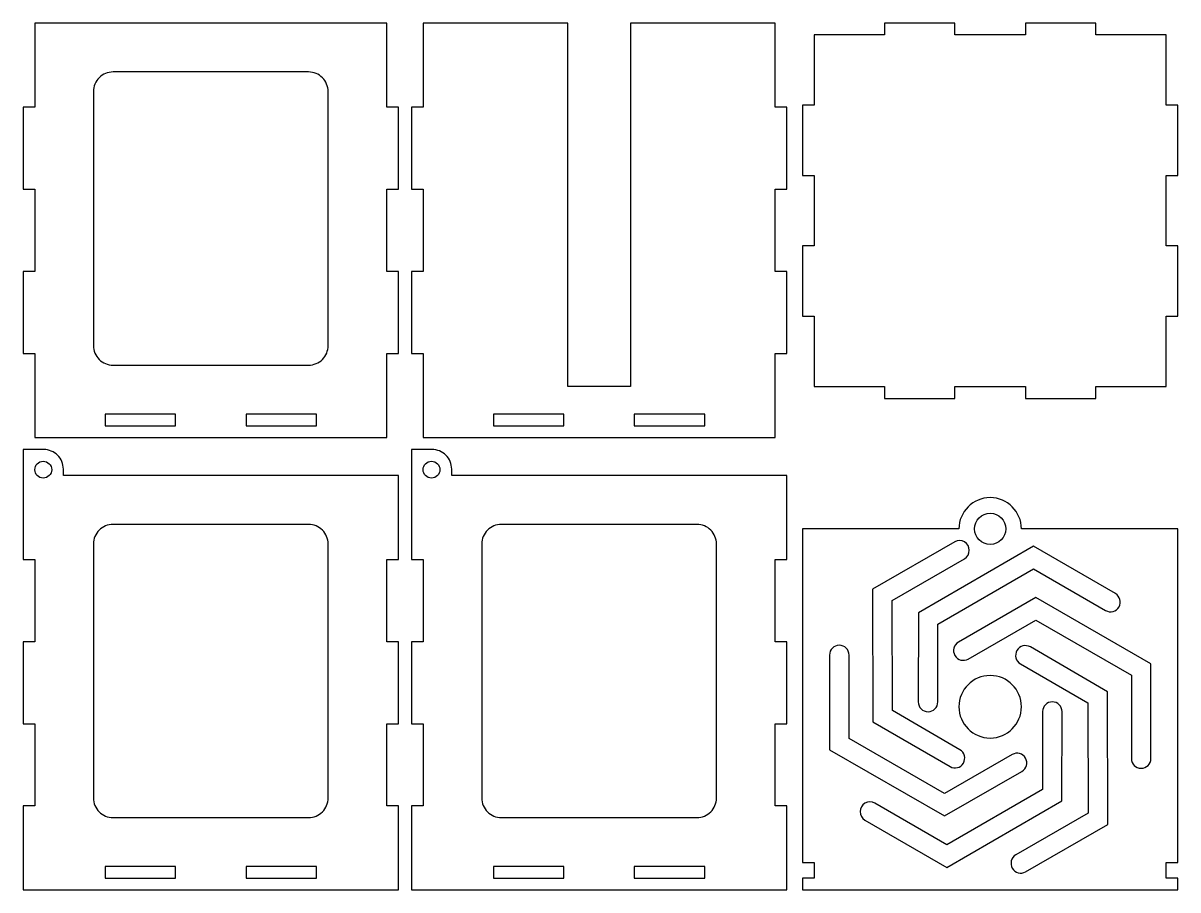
# Model space of a CAD drawing. Header units: inches. Extents: x 0.2 to 12.5, y 0.2 to 9.5.
import ezdxf

# ---------------------------------------------------------------- set-up
doc = ezdxf.new("R2010")
doc.units = ezdxf.units.IN
doc.header["$LTSCALE"] = 0.03937
doc.header["$MEASUREMENT"] = 0

msp = doc.modelspace()

# ---------------------------------------------------------------- linework, layer by layer
for points in [[(4.027, 7.697), (4.152, 7.697), (4.152, 8.572), (4.027, 8.572), (4.027, 9.468), (0.277, 9.468), (0.277, 8.572), (0.152, 8.572), (0.152, 7.697), (0.277, 7.697), (0.277, 6.822), (0.152, 6.822), (0.152, 5.947), (0.277, 5.947), (0.277, 5.051), (4.027, 5.051), (4.027, 5.947), (4.152, 5.947), (4.152, 6.822), (4.027, 6.822)], [(5.955, 9.468), (4.414, 9.468), (4.414, 8.572), (4.289, 8.572), (4.289, 7.697), (4.414, 7.697), (4.414, 6.822), (4.289, 6.822), (4.289, 5.947), (4.414, 5.947), (4.414, 5.051), (8.164, 5.051), (8.164, 5.947), (8.289, 5.947), (8.289, 6.822), (8.164, 6.822), (8.164, 7.697), (8.289, 7.697), (8.289, 8.572), (8.164, 8.572), (8.164, 9.468), (6.622, 9.468), (6.622, 5.593), (5.955, 5.593)], [(12.33, 7.843), (12.455, 7.843), (12.455, 8.593), (12.33, 8.593), (12.33, 9.343), (11.58, 9.343), (11.58, 9.468), (10.83, 9.468), (10.83, 9.343), (10.08, 9.343), (10.08, 9.468), (9.33, 9.468), (9.33, 9.343), (8.58, 9.343), (8.58, 8.593), (8.455, 8.593), (8.455, 7.843), (8.58, 7.843), (8.58, 7.093), (8.455, 7.093), (8.455, 6.343), (8.58, 6.343), (8.58, 5.593), (9.33, 5.593), (9.33, 5.468), (10.08, 5.468), (10.08, 5.593), (10.83, 5.593), (10.83, 5.468), (11.58, 5.468), (11.58, 5.593), (12.33, 5.593), (12.33, 6.343), (12.455, 6.343), (12.455, 7.093), (12.33, 7.093)], [(1.027, 5.176), (1.777, 5.176), (1.777, 5.301), (1.027, 5.301)], [(2.527, 5.176), (3.277, 5.176), (3.277, 5.301), (2.527, 5.301)], [(5.164, 5.176), (5.914, 5.176), (5.914, 5.301), (5.164, 5.301)], [(6.664, 5.176), (7.414, 5.176), (7.414, 5.301), (6.664, 5.301)], [(1.027, 0.354), (1.777, 0.354), (1.777, 0.479), (1.027, 0.479)], [(2.527, 0.354), (3.277, 0.354), (3.277, 0.479), (2.527, 0.479)], [(5.164, 0.354), (5.914, 0.354), (5.914, 0.479), (5.164, 0.479)], [(6.664, 0.354), (7.414, 0.354), (7.414, 0.479), (6.664, 0.479)]]:
    msp.add_lwpolyline(points, close=True)
for points in [[(1.11, 5.822), (3.194, 5.822, 0.414214), (3.402, 6.031), (3.402, 8.739, 0.414214), (3.194, 8.947), (1.11, 8.947, 0.414214), (0.902, 8.739), (0.902, 6.031, 0.414214)], [(4.152, 2.875), (4.027, 2.875), (4.027, 3.75), (4.152, 3.75), (4.152, 4.646), (0.581, 4.646), (0.581, 4.715, 0.414214), (0.373, 4.923), (0.152, 4.923), (0.152, 3.75), (0.277, 3.75), (0.277, 2.875), (0.152, 2.875), (0.152, 2), (0.277, 2), (0.277, 1.125), (0.152, 1.125), (0.152, 0.229), (4.152, 0.229), (4.152, 1.125), (4.027, 1.125), (4.027, 2), (4.152, 2)], [(8.289, 2.875), (8.164, 2.875), (8.164, 3.75), (8.289, 3.75), (8.289, 4.646), (4.718, 4.646), (4.718, 4.715, 0.414214), (4.509, 4.923), (4.289, 4.923), (4.289, 3.75), (4.414, 3.75), (4.414, 2.875), (4.289, 2.875), (4.289, 2), (4.414, 2), (4.414, 1.125), (4.289, 1.125), (4.289, 0.229), (8.289, 0.229), (8.289, 1.125), (8.164, 1.125), (8.164, 2), (8.289, 2)], [(12.455, 4.077), (10.788, 4.077, 1), (10.122, 4.077), (8.455, 4.077), (8.455, 0.521), (8.58, 0.521), (8.58, 0.354), (8.455, 0.354), (8.455, 0.229), (12.455, 0.229), (12.455, 0.354), (12.33, 0.354), (12.33, 0.521), (12.455, 0.521)], [(1.11, 1), (3.194, 1, 0.414214), (3.402, 1.208), (3.402, 3.917, 0.414214), (3.194, 4.125), (1.11, 4.125, 0.414214), (0.902, 3.917), (0.902, 1.208, 0.414214)], [(5.247, 1), (7.33, 1, 0.414214), (7.539, 1.208), (7.539, 3.917, 0.414214), (7.33, 4.125), (5.247, 4.125, 0.414214), (5.039, 3.917), (5.039, 1.208, 0.414214)]]:
    msp.add_lwpolyline(points, format="xyb", close=True)
at = {"linetype": 'Continuous'}
for points in [[(10.027, 1.543, 1), (10.132, 1.723), (9.413, 2.14), (9.411, 3.315), (10.181, 3.759, 1), (10.077, 3.939), (9.203, 3.435), (9.204, 2.02)], [(9.689, 2.232, 1), (9.897, 2.232), (9.898, 3.063), (10.915, 3.652), (11.685, 3.207, 1), (11.789, 3.388), (10.915, 3.892), (9.69, 3.183)], [(10.117, 2.87, 1), (10.221, 2.69), (10.941, 3.104), (11.959, 2.518), (11.959, 1.629, 1), (12.167, 1.629), (12.167, 2.638), (10.941, 3.344)], [(10.793, 1.492, 1), (10.69, 1.672), (9.969, 1.258), (8.951, 1.844), (8.951, 2.732, 1), (8.743, 2.732), (8.743, 1.723), (9.969, 1.017)], [(10.883, 2.819, 1), (10.778, 2.638), (11.497, 2.222), (11.499, 1.047), (10.729, 0.603, 1), (10.833, 0.422), (11.707, 0.927), (11.706, 2.342)], [(10.788, 2.181, 1), (10.122, 2.181, 1)], [(11.221, 2.129, 1), (11.013, 2.13), (11.012, 1.299), (9.995, 0.71), (9.225, 1.154, 1), (9.121, 0.974), (9.995, 0.469), (11.22, 1.178)]]:
    msp.add_lwpolyline(points, format="xyb", close=True, dxfattribs=at)
for centre, radius in [((0.367, 4.708), 0.0896), ((4.503, 4.708), 0.0896), ((10.455, 4.077), 0.167)]:
    msp.add_circle(centre, radius)

doc.saveas('drawing.dxf')
